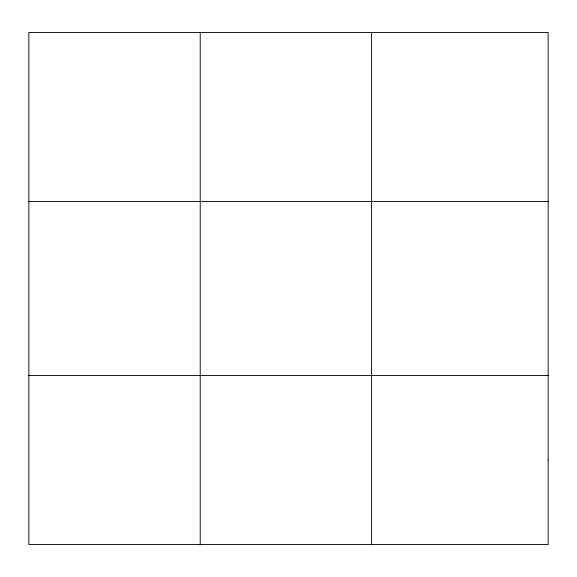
<?xml version="1.0" encoding="UTF-8"?>
<svg xmlns="http://www.w3.org/2000/svg" width="577" height="577" viewBox="0 0 577 577"><rect width="100%" height="100%" fill="white"/><g stroke="black" fill="none" stroke-linecap="round" stroke-linejoin="round"><path stroke-width="0.87" d="M200.219 32.485L200.219 544.515M371.588 32.485L371.588 544.515M28.85 201.452L548.15 201.452M28.85 375.548L548.15 375.548M548.15 460.028L548.15 544.515L28.85 544.515L28.85 32.485L548.15 32.485L548.15 460.028"/></g></svg>
